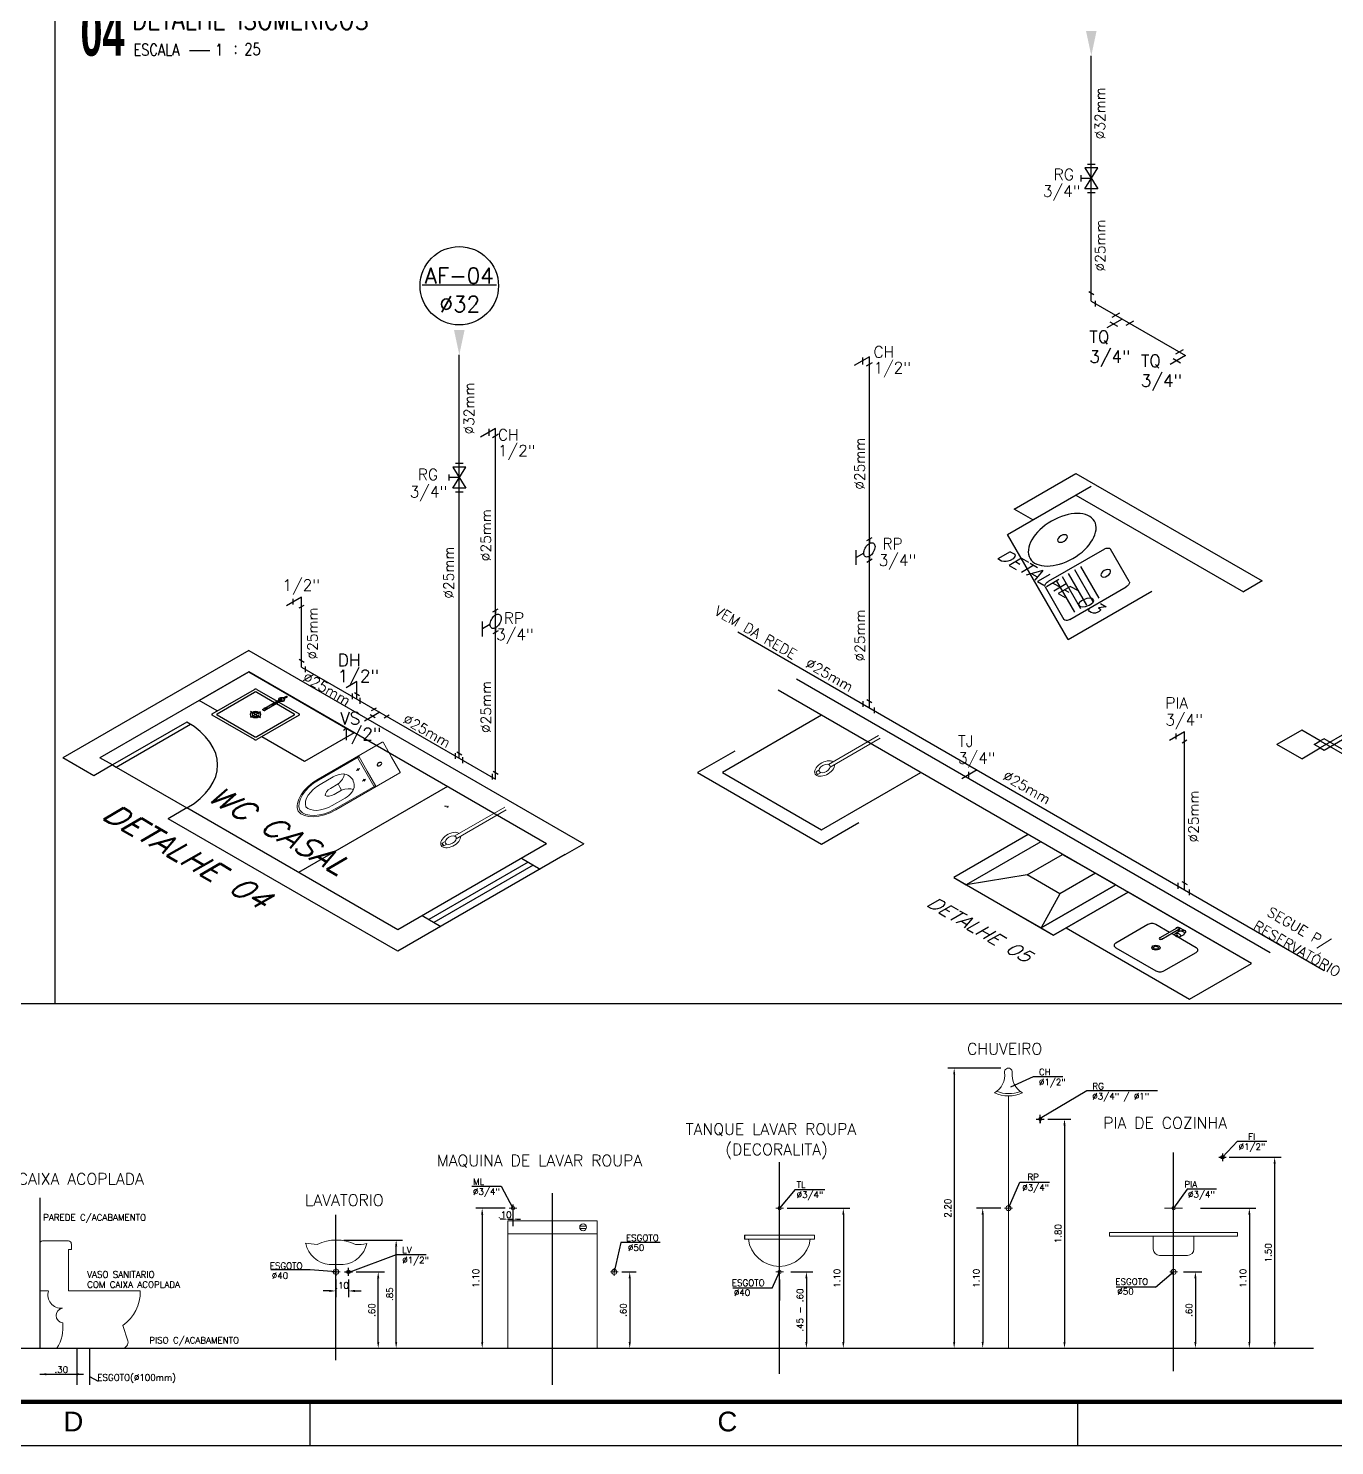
# Model space of a CAD drawing. Header units: millimetres. Extents: x -336 to -33, y -135 to 770.
# Drawn here: x -311.88 to -282.1, y 636.91 to 669.23 of the extents above; entities that cross this region are included whole.
import ezdxf
from ezdxf.enums import TextEntityAlignment as Align

# ---------------------------------------------------------------- set-up
doc = ezdxf.new("R2010")
doc.units = ezdxf.units.MM
doc.header["$LTSCALE"] = 50
doc.header["$MEASUREMENT"] = 0
for name, pattern in [('DASHED', [0.75, 0.5, -0.25]), ('DIVIDE', [1.25, 0.5, -0.25, 0, -0.25, 0, -0.25]), ('HIDDEN2', [0.1875, 0.125, -0.0625])]:
    doc.linetypes.add(name, pattern=pattern)
doc.layers.get('0').update_dxf_attribs({"linetype": 'CONTINUOUS'})
for name, color, linetype in [('-HIDRO', 8, 'CONTINUOUS'), ('A-PEN-R', 1, 'CONTINUOUS'), ('A-PEN-Y', 2, 'CONTINUOUS'), ('AF', 5, 'CONTINUOUS'), ('CERC02', 3, 'CONTINUOUS'), ('CONEXAO_AG_FRIA', 2, 'CONTINUOUS'), ('CONEXÃO_HIDRÁULICA', 2, 'CONTINUOUS'), ('COTAS01', 7, 'CONTINUOUS'), ('Diametro', 2, 'CONTINUOUS'), ('E-txt-g', 3, 'CONTINUOUS'), ('ESPECIFICAÇÃO02', 7, 'CONTINUOUS'), ('HIDRO 01', 4, 'CONTINUOUS'), ('LAYER8', 9, 'CONTINUOUS'), ('MOB', 251, 'CONTINUOUS'), ("PRANCHA - PROJETU'S", 7, 'CONTINUOUS'), ('Prumadas_L', 1, 'CONTINUOUS'), ('Prumadas_Q', 3, 'CONTINUOUS'), ('Prumadas_T', 2, 'CONTINUOUS'), ('TEXT', 2, 'CONTINUOUS'), ('TUBELPAREDE', 2, 'CONTINUOUS')]:
    doc.layers.add(name, color=color, linetype=linetype)
for name, color, linetype, lineweight in [('BLOCOS HIDRAULICA', 4, 'CONTINUOUS', 9), ('E-Lay-9', 9, 'CONTINUOUS', 9), ('E-Txt-W', 7, 'CONTINUOUS', 20)]:
    doc.layers.add(name, color=color, linetype=linetype, lineweight=lineweight)
doc.styles.add('ARIAL', font='arial.ttf', dxfattribs={"height": 2})
doc.styles.add('F2', font='swissc.ttf')
doc.styles.add('REG140', font='romans.shx', dxfattribs={"width": 0.8, "height": 0.35})
doc.styles.add('REG60', font='romans.shx', dxfattribs={"width": 0.8, "height": 0.15})
doc.styles.add('REG80', font='romans.shx', dxfattribs={"width": 0.8, "height": 0.2})
doc.styles.add('ROMANS', font='romans', dxfattribs={"height": 0.1})
doc.styles.add('SANSSERIF2', font='sanssb__.ttf', dxfattribs={"width": 0.8})

# ---------------------------------------------------------------- blocks, each defined once
blk = doc.blocks.new('ADFSGASDFG')
at = {"layer": "PRANCHA - PROJETU'S", "color": 1}
for p, q in [((307.178, 48.946), (307.178, 47.946)), ((307.178, 48.946), (307.178, 47.946)), ((276.578, 47.946), (360.678, 47.946))]:
    blk.add_line(p, q, dxfattribs=at)
at = {"layer": "PRANCHA - PROJETU'S", "color": 4, "const_width": 0.1}
blk.add_lwpolyline([(279.078, 106.346), (359.678, 106.346), (359.678, 48.946), (279.078, 48.946)], close=True, dxfattribs=at)
at = {"layer": "PRANCHA - PROJETU'S", "color": 50, "linetype": 'Continuous', "style": 'ARIAL'}
for s, p in [('D', (301.788, 48.496)), ('C', (316.698, 48.496)), ('C', (316.698, 48.496))]:
    blk.add_text(s, height=0.45, dxfattribs=at).set_placement(p, align=Align.MIDDLE)
blk = doc.blocks.new('CRBODADOSÇ')
at = {"layer": "PRANCHA - PROJETU'S", "color": 3}
blk.add_line((164.825, 196.917), (165.288, 196.917), dxfattribs=at)
at = {"layer": "PRANCHA - PROJETU'S", "color": 3, "style": 'REG80', "width": 0.8}
for s, p in [('ESCALA', (163.548, 196.799)), ('1', (165.407, 196.799)), (':', (165.829, 196.842))]:
    blk.add_text(s, height=0.27, dxfattribs=at).set_placement(p)
at = {"layer": "PRANCHA - PROJETU'S", "color": 2, "style": 'REG140', "width": 0.8}
for tag, p in [('PROJETO', (163.521, 198.067)), ('DESENHO', (163.516, 197.395))]:
    blk.add_attdef(tag, p, '', height=0.472, dxfattribs=at)
at = {"layer": "PRANCHA - PROJETU'S", "style": 'SANSSERIF2', "width": 0.6}
blk.add_attdef('00', text='', height=1.08, dxfattribs=at).set_placement((162.84, 196.795), align=Align.CENTER)
at = {"layer": "PRANCHA - PROJETU'S", "color": 3, "style": 'REG80', "width": 0.8}
blk.add_attdef('ESCALA', (166.075, 196.813), '', height=0.27, dxfattribs=at)
blk = doc.blocks.new('vaso-s')
at = {"color": 8}
for start, end in [(0, 180), (180, 0)]:
    blk.add_arc((0.08, 0), 0.0143, start, end, dxfattribs=at)
at = {"layer": 'E-Lay-9', "color": 8}
for p, q in [((0, 0.17), (0, 0)), ((0.4256, 0.175), (0.005, 0.175)), ((0.16, 0.17), (0.16, 0.17)), ((0.16, 0.17), (0.16, 0)), ((0.4256, 0.165), (0.165, 0.165)), ((0.17, 0), (0.17, 0.16)), ((0.4306, 0.12), (0.3459, 0.12)), ((0.2134, 0.06), (0.1891, 0.06)), ((0.2013, 0.0479), (0.2013, 0.0722)), ((0.3406, 0.035), (0.3406, 0)), ((0.3906, 0.035), (0.3406, 0.035)), ((0, -0.17), (0, 0)), ((0.16, -0.17), (0.16, 0)), ((0.17, 0), (0.17, -0.1601)), ((0.2134, -0.06), (0.1891, -0.06)), ((0.2013, -0.0479), (0.2013, -0.0722)), ((0.3406, -0.035), (0.3406, 0)), ((0.3906, -0.035), (0.3406, -0.035)), ((0.4306, -0.12), (0.3459, -0.12)), ((0.4256, -0.175), (0.005, -0.175)), ((0.16, -0.17), (0.16, -0.17)), ((0.4256, -0.165), (0.165, -0.165))]:
    blk.add_line(p, q, dxfattribs=at)
for centre in [(0.2013, 0.06), (0.2013, -0.06)]:
    blk.add_circle(centre, 0.005, dxfattribs=at)
for centre, radius, start, end in [((0.005, 0.17), 0.005, 90, 180), ((0.155, 0.17), 0.005, 0, 90), ((0.165, 0.17), 0.00495, 180, 270), ((0.165, 0.16), 0.00495, 0, 90), ((0.4256, -0.015), 0.19, 4.52806, 90), ((0.4256, -0.015), 0.18, 4.78019, 90), ((0.3459, 0.0375), 0.0825, 90, 163.03545), ((0.3754, 0.1358), 0.1066, 206.93947, 250.96472), ((0.4306, -0.015), 0.135, 6.37937, 90), ((0.518, -0.015), 0.2624, 163.03545, 176.7233), ((0.3906, -0.015), 0.05, 17.4576, 90), ((0.518, 0.015), 0.2624, 183.2767, 196.96455), ((0.3459, -0.0375), 0.0825, 196.96455, 270), ((0.3754, -0.1358), 0.1066, 109.03528, 153.06053), ((0.3906, 0.015), 0.05, 270, 342.5424), ((0.4256, 0.015), 0.19, 270, 355.47194), ((0.4256, 0.015), 0.18, 270, 355.21981), ((0.4306, 0.015), 0.135, 270, 353.62063), ((0.165, -0.1601), 0.00495, 270, 0), ((0.005, -0.17), 0.005, 180, 270), ((0.155, -0.17), 0.005, 270, 0), ((0.165, -0.17), 0.00495, 90, 180)]:
    blk.add_arc(centre, radius, start, end, dxfattribs=at)
blk = doc.blocks.new('Chuveiro')
at = {"layer": 'E-Lay-9', "color": 8}
for p, q in [((-0.0311, 0.0156), (-0.3604, 0.0156)), ((0.0509, 0.0156), (0.0311, 0.0156)), ((0.0509, 0.0156), (0.0509, -0.0156)), ((-0.0311, -0.0156), (-0.3604, -0.0156)), ((0.0509, -0.0156), (0.0311, -0.0156))]:
    blk.add_line(p, q, dxfattribs=at)
blk.add_circle((0, 0), 0.0348, dxfattribs=at)
for centre, radius, start, end in [((0, 0), 0.0624, 194.4775, 165.5225), ((0.0093, 0), 0.0444, 339.42663, 20.57337)]:
    blk.add_arc(centre, radius, start, end, dxfattribs=at)
blk = doc.blocks.new('iso_wc01')
at = {"layer": '-HIDRO', "ltscale": 0.5}
for p, q in [((-0.379, 1.4891), (-1.4396, 0.4285)), ((-0.379, 1.4891), (1.5302, -0.4201)), ((-0.379, 1.277), (-1.2275, 0.4285)), ((1.3181, -0.4201), (-0.379, 1.277)), ((-1.2629, 0.2517), (-1.4396, 0.4285)), ((-1.1568, 0.3578), (-1.2275, 0.4285)), ((-1.1568, 0.3578), (-1.2629, 0.2517)), ((0.7524, 0.1456), (-0.0961, -0.7029)), ((-0.7325, -0.0665), (-0.8386, -0.1726)), ((0.4695, -1.2686), (-0.7325, -0.0665)), ((0.0806, -1.0918), (-0.8386, -0.1726)), ((1.3181, -0.4201), (0.4695, -1.2686)), ((1.4241, -0.5261), (1.5302, -0.4201)), ((1.4241, -0.5261), (0.4695, -1.4807)), ((0.4695, -1.4807), (0.0806, -1.0918))]:
    blk.add_line(p, q, dxfattribs=at)
at = {"layer": '-HIDRO'}
for p, q in [((-0.288, 0.9189), (-0.2067, 1.0001)), ((-0.2775, 0.9084), (-0.1963, 0.9896)), ((-0.1944, 1.0076), (-0.2481, 0.9539)), ((-0.1887, 1.002), (-0.2425, 0.9482)), ((-0.1827, 1.0193), (-0.165, 1.037)), ((-0.177, 1.0137), (-0.1593, 1.0314)), ((-0.165, 1.037), (-0.1593, 1.0314)), ((-0.3002, 0.9066), (-0.2939, 0.913)), ((-0.2924, 0.9157), (-0.2943, 0.9139)), ((-0.2898, 0.917), (-0.292, 0.9148)), ((-0.2884, 0.9198), (-0.2902, 0.9179)), ((-0.2897, 0.8962), (-0.2834, 0.9025)), ((-0.2807, 0.9039), (-0.2825, 0.9021)), ((-0.2794, 0.9065), (-0.2815, 0.9044)), ((-0.2766, 0.908), (-0.2785, 0.9061)), ((-0.2481, 0.9539), (-0.2425, 0.9482)), ((-0.3408, 0.8556), (-0.3697, 0.8846)), ((-0.3408, 0.8556), (-0.3697, 0.8266)), ((-0.3408, 0.8556), (-0.3118, 0.8846)), ((-0.3408, 0.8556), (-0.3118, 0.8266))]:
    blk.add_line(p, q, dxfattribs=at)
at = {"layer": '-HIDRO', "ltscale": 0.05}
blk.add_line((-1.1356, 0.3366), (-0.7325, -0.0665), dxfattribs=at)
at = {"layer": '-HIDRO', "linetype": 'DASHED', "ltscale": 0.2}
for p, q in [((1.1744, -0.5637), (1.2805, -0.6698)), ((1.2133, -0.6026), (0.6476, -1.1683)), ((1.2416, -0.6309), (0.6759, -1.1966)), ((0.6087, -1.1294), (0.7148, -1.2355))]:
    blk.add_line(p, q, dxfattribs=at)
at = {"layer": '-HIDRO'}
blk.add_lwpolyline([(-0.5593, 0.8916), (-0.6618, 0.9942), (-0.379, 1.277), (0.2221, 0.676), (-0.0608, 0.3931), (-0.3047, 0.6371)], dxfattribs=at)
for points in [[(-0.2076, 0.9783), (-0.0926, 0.8633, -0.414214), (-0.0926, 0.8492), (-0.333, 0.6088, -0.414214), (-0.3472, 0.6088), (-0.5876, 0.8492, -0.414214), (-0.5876, 0.8633), (-0.3472, 1.1038, -0.414214), (-0.333, 1.1038), (-0.218, 0.9888)], [(-0.2217, 0.9642), (-0.1209, 0.8633, -0.414214), (-0.1209, 0.8492), (-0.333, 0.6371, -0.414214), (-0.3472, 0.6371), (-0.5593, 0.8492, -0.414214), (-0.5593, 0.8633), (-0.3472, 1.0755, -0.414214), (-0.333, 1.0755), (-0.2322, 0.9746)]]:
    blk.add_lwpolyline(points, format="xyb", dxfattribs=at)
at = {"layer": '-HIDRO', "ltscale": 0.05}
blk.add_lwpolyline([(-1.1568, 0.3578), (-1.1356, 0.3366), (-0.7113, 0.7608), (-0.7325, 0.782)], close=True, dxfattribs=at)
at = {"layer": '-HIDRO'}
for centre, radius, start, end in [((-0.1923, 1.0041), 0.018, 57.83959, 200.74422), ((-0.1923, 1.0041), 0.015, 240.46601, 209.53399), ((-0.1923, 1.0041), 0.018, 249.25578, 32.16041), ((-0.1945, 1.0018), 0.00582, 1.53885, 88.46115), ((-0.3408, 0.8556), 0.03, 45, 225), ((-0.3408, 0.8556), 0.03, 225, 45), ((-0.3408, 0.8556), 0.02, 45, 225), ((-0.3408, 0.8556), 0.02, 225, 45)]:
    blk.add_arc(centre, radius, start, end, dxfattribs=at)
at = {"layer": '-HIDRO', "linetype": 'HIDDEN2'}
blk.add_arc((-1.1568, 0.3578), 0.6, 315, 45, dxfattribs=at)
at = {"layer": '-HIDRO', "extrusion": (0, 0, -1)}
for centre in [(-0.295, 0.9014), (-0.2736, 0.9228)]:
    blk.add_ellipse(centre, major_axis=(-0.00523, 0.00523), ratio=0.331547, start_param=3.141593, end_param=6.283185, dxfattribs=at)
at = {"layer": '-HIDRO'}
for centre, start_param, end_param in [((-0.2884, 0.908), 3.141593, 6.283185), ((-0.2865, 0.9098), 2.66571, 6.759068), ((-0.2844, 0.912), 3.141593, 6.283185), ((-0.2825, 0.9139), 2.66571, 6.759068)]:
    blk.add_ellipse(centre, major_axis=(0.00588, -0.00588), ratio=0.08357, start_param=start_param, end_param=end_param, dxfattribs=at)
at = {"layer": 'HIDRO 01', "color": 4}
for p, q in [((0.7535, -0.057), (0.7509, -0.0596)), ((0.7561, -0.0544), (0.7535, -0.057))]:
    blk.add_line(p, q, dxfattribs=at)
at = {"layer": 'HIDRO 01', "color": 4, "extrusion": (0, 0, -1)}
for centre, radius, start, end in [((-0.7418, -0.0455), 0.00495, 225.02599, 314.97398), ((-0.75, -0.0587), 0.00124, 225, 314.99997)]:
    blk.add_arc(centre, radius, start, end, dxfattribs=at)
at = {"layer": 'HIDRO 01', "color": 4}
blk.add_arc((0.7552, -0.0535), 0.00124, 315, 45.00105, dxfattribs=at)
at = {"layer": '-HIDRO', "rotation": 225}
blk.add_blockref('vaso-s', (0.4349, 0.4349), dxfattribs=at)
at = {"layer": '-HIDRO', "xscale": -1, "rotation": 45}
blk.add_blockref('Chuveiro', (0.7717, -0.3834), dxfattribs=at)
blk = doc.blocks.new('*U1044', base_point=(2541.5, 283.9))
for p, q in [((2535.4, 277.1), (2535.4, 283.8)), ((2538.6, 275.6), (2544.4, 278.9))]:
    blk.add_line(p, q)
blk = doc.blocks.new('ADH_CXI_RG_A')
for p, q in [((0.019, 0.067), (-0.019, 0.089)), ((0, 0.078), (0, 0.046)), ((-0.019, -0.067), (0.019, -0.089)), ((0, -0.046), (0, -0.078)), ((0.04, -0.023), (0.094, -0.054)), ((0.094, -0.107), (0.094, -0.002))]:
    blk.add_line(p, q)
blk.add_lwpolyline([(0.04, -0.023, 0.064782), (0.037, -0.006, 0.052885), (0.03, 0.012, 0.05077), (0.02, 0.028, 0.057376), (0.007, 0.041, 0.075912), (-0.007, 0.049, 0.111921), (-0.02, 0.051, 0.1493), (-0.03, 0.047, 0.133827), (-0.037, 0.037, 0.091621), (-0.04, 0.023, 0.064782), (-0.037, 0.006, 0.052885), (-0.03, -0.012, 0.05077), (-0.02, -0.028, 0.057376), (-0.007, -0.041, 0.075912), (0.007, -0.049, 0.111921), (0.02, -0.051, 0.1493), (0.03, -0.047, 0.133827), (0.037, -0.037, 0.091621), (0.04, -0.023)], format="xyb", close=True)
blk = doc.blocks.new('*U1043', base_point=(2541.5, 289.3))
at = {"linetype": 'Continuous'}
blk.add_line((2532.6, 286.6), (2532.6, 292.1), dxfattribs=at)
for p, q in [((2535.8, 298.7), (2547.3, 280)), ((2535.8, 280), (2547.3, 298.7)), ((2547.3, 298.7), (2535.8, 298.7)), ((2538.2, 302), (2544.9, 302)), ((2541.5, 289.3), (2532.6, 289.3)), ((2547.3, 280), (2535.8, 280)), ((2538.2, 276.7), (2544.9, 276.7))]:
    blk.add_line(p, q)
blk = doc.blocks.new('iso_deck')
at = {"layer": '-HIDRO', "linetype": 'Continuous'}
for p, q in [((0.8953, -0.3296), (0.471, -0.7539, 1.0196)), ((0.966, -0.4003), (0.5418, -0.8246, 1.0196)), ((0.471, -0.7539, -14.7285), (0.5418, -0.8246, -15.0053)), ((0.8879, -0.7274, -15.484), (0.5418, -0.8246, 1.0196)), ((0.5418, -0.8246, 1.0196), (0.9689, -1.2517, 1.0196)), ((1.3932, -0.8275), (0.9689, -1.2517, 1.0196)), ((1.0751, -0.9146, -15.484), (0.9689, -1.2517, 1.0196)), ((1.4639, -0.8982), (1.0396, -1.3224, 1.0196)), ((0.9689, -1.2517, -16.9427), (1.0396, -1.3224, 1.0196))]:
    blk.add_line(p, q, dxfattribs=at)
at = {"layer": '-HIDRO'}
for p, q in [((1.1102, -1.2518), (1.4639, -0.8982, 17.2195)), ((1.7452, -1.2725), (1.7572, -1.2845))]:
    blk.add_line(p, q, dxfattribs=at)
at = {"layer": '-HIDRO', "ltscale": 0.5}
blk.add_lwpolyline([(0.2828, 0.2828), (-0.2828, 0.8485), (-0.8485, 0.2828), (-0.2828, -0.2828)], close=True, dxfattribs=at)
blk.add_lwpolyline([(-0.7778, 0.495), (-0.9899, 0.2828), (-0.2828, -0.4243), (-0.0707, -0.2121)], dxfattribs=at)
at = {"layer": '-HIDRO', "elevation": 1.0196}
for points in [[(0.471, -0.7539), (1.0396, -1.3224), (1.4639, -0.8982), (0.8953, -0.3296)], [(0.5418, -0.8246), (0.9689, -1.2517), (1.3932, -0.8275), (0.966, -0.4003)]]:
    blk.add_lwpolyline(points, close=True, dxfattribs=at)
at = {"layer": '-HIDRO', "linetype": 'Continuous', "elevation": -15.484}
blk.add_lwpolyline([(1.0905, -0.5248), (1.2777, -0.712), (1.0751, -0.9146), (0.8879, -0.7274)], close=True, dxfattribs=at)
at = {"layer": '-HIDRO'}
blk.add_lwpolyline([(1.1102, -1.2518), (1.8145, -1.956), (2.1681, -1.6024), (1.4639, -0.8982)], dxfattribs=at)
for points in [[(1.6999, -1.2949), (1.6226, -1.2176, 0.414214), (1.5768, -1.2176), (1.3935, -1.4009, 0.414214), (1.3935, -1.4467), (1.6226, -1.6758, 0.414214), (1.6684, -1.6758), (1.8517, -1.4925, 0.414214), (1.8517, -1.4467), (1.7414, -1.3364)], [(1.7611, -1.3368), (1.7827, -1.3153, 0.133256), (1.7853, -1.3106, 0.106756), (1.7856, -1.3039, 0.082828), (1.7833, -1.2973, 0.071352), (1.7785, -1.2908, 0.071352), (1.772, -1.286, 0.082828), (1.7654, -1.2837, 0.106756), (1.7587, -1.2839, 0.133256), (1.754, -1.2866), (1.7325, -1.3082)], [(1.7856, -1.3037), (1.7896, -1.2997, 0.546464), (1.7845, -1.2764, -0.10784), (1.7816, -1.2745), (1.7567, -1.2496)], [(1.7845, -1.2764, 0.293273), (1.7696, -1.2797), (1.7655, -1.2837)], [(1.7314, -1.3264), (1.7114, -1.3064, 0.414214)]]:
    blk.add_lwpolyline(points, format="xyb", dxfattribs=at)
for points in [[(1.7423, -1.2525), (1.645, -1.3498, 1), (1.6564, -1.3613), (1.7538, -1.2639, 1)], [(1.7325, -1.3082, 0.133256), (1.7298, -1.3128, 0.106756), (1.7295, -1.3195, 0.082828), (1.7318, -1.3261, 0.071352), (1.7367, -1.3326, 0.071352), (1.7432, -1.3375, 0.082828), (1.7498, -1.3398, 0.106756), (1.7564, -1.3395, 0.133256), (1.7611, -1.3368, 0.133256), (1.7638, -1.3321, 0.106756), (1.7641, -1.3254, 0.082828), (1.7618, -1.3188, 0.071352), (1.7569, -1.3123, 0.071352), (1.7504, -1.3075, 0.082828), (1.7438, -1.3052, 0.106756), (1.7372, -1.3055, 0.133256)], [(1.7468, -1.3311, 0.133256), (1.7476, -1.3297, 0.106756), (1.7477, -1.3277, 0.082828), (1.747, -1.3257, 0.071352), (1.7455, -1.3237, 0.071352), (1.7436, -1.3223, 0.082828), (1.7416, -1.3216, 0.106756), (1.7396, -1.3217, 0.133256), (1.7382, -1.3225, 0.133256), (1.7374, -1.3239, 0.106756), (1.7373, -1.3259, 0.082828), (1.738, -1.3279, 0.071352), (1.7395, -1.3298, 0.071352), (1.7414, -1.3313, 0.082828), (1.7434, -1.332, 0.106756), (1.7454, -1.3319, 0.133256)]]:
    blk.add_lwpolyline(points, format="xyb", close=True, dxfattribs=at)
for radius in [0.0243, 0.0142]:
    blk.add_circle((1.6226, -1.4467), radius, dxfattribs=at)
for centre, radius, start, end in [((1.7481, -1.2582), 0.0122, 266.81031, 183.18969), ((1.7796, -1.2897), 0.0284, 160.37693, 179.41531), ((1.6507, -1.3556), 0.0101, 98.1301, 351.8699)]:
    blk.add_arc(centre, radius, start, end, dxfattribs=at)
for p, q in [((2.2742, -1.4963), (-0.4251, 1.203)), ((2.1681, -1.6024), (-0.5312, 1.0969))]:
    blk.add_line(p, q)
at = {"layer": '-HIDRO', "xscale": -1, "rotation": 44.99999999999984}
blk.add_blockref('Chuveiro', (-0.2659, 0.3219), dxfattribs=at)
at = {"layer": 'Diametro', "style": 'ROMANS'}
blk.add_text('DETALHE 05', height=0.1, rotation=315, dxfattribs=at).set_placement((0.5937, -1.3126), align=Align.CENTER)
blk = doc.blocks.new('*U1047', base_point=(2541.5, 283.9))
for p, q in [((2535.4, 277.1), (2535.4, 283.8)), ((2538.6, 275.6), (2544.4, 278.9))]:
    blk.add_line(p, q)
blk = doc.blocks.new('*U1046', base_point=(2541.5, 289.3))
at = {"linetype": 'Continuous'}
blk.add_line((2532.6, 286.6), (2532.6, 292.1), dxfattribs=at)
for p, q in [((2535.8, 298.7), (2547.3, 280)), ((2535.8, 280), (2547.3, 298.7)), ((2547.3, 298.7), (2535.8, 298.7)), ((2538.2, 302), (2544.9, 302)), ((2541.5, 289.3), (2532.6, 289.3)), ((2547.3, 280), (2535.8, 280)), ((2538.2, 276.7), (2544.9, 276.7))]:
    blk.add_line(p, q)
blk = doc.blocks.new('A$C656368A0')
at = {"layer": 'COTAS01', "color": 8}
for p, q in [((0, 1.1964), (0, 0)), ((0, 1.1964), (0.5505, 1.1964)), ((0.1097, 0.997), (0.1097, 0.6345)), ((0.1497, 0.997), (0.1497, 0.6345)), ((0.1897, 0.997), (0.1897, 0.6345)), ((0.2298, 0.997), (0.2298, 0.6345)), ((0.2698, 0.997), (0.2698, 0.6345)), ((0, 0), (0.5505, 0))]:
    blk.add_line(p, q, dxfattribs=at)
for centre in [(0.3736, 0.8158), (0.2591, 0.3053)]:
    blk.add_circle(centre, 0.0307, dxfattribs=at)
at = {"layer": 'ESPECIFICAÇÃO02', "color": 8}
blk.add_lwpolyline([(0.4658, 0.6329, -0.414214), (0.4357, 0.6029), (0.0655, 0.6029, -0.414214), (0.0354, 0.6329), (0.0354, 1.0032, -0.414214), (0.0655, 1.0332), (0.4357, 1.0332, -0.414214), (0.4658, 1.0032)], format="xyb", close=True, dxfattribs=at)
blk.add_circle((0.2541, 0.3149), 0.212, dxfattribs=at)
blk = doc.blocks.new('area de servico')
at = {"layer": '-HIDRO', "linetype": 'Continuous'}
for p, q in [((-0.6029, 0.5066), (-0.2502, 0.8593)), ((-0.2502, 0.8593), (0.8104, -0.2014)), ((-0.4968, 0.4006), (-0.2502, 0.6471)), ((-0.2502, 0.6471), (0.7044, -0.3075)), ((-0.4968, 0.4006), (-0.6029, 0.5066)), ((0.8104, -0.2014), (0.7044, -0.3075))]:
    blk.add_line(p, q, dxfattribs=at)
at = {"layer": '-HIDRO', "ltscale": 0.35, "xscale": -1, "rotation": 225}
blk.add_blockref('A$C656368A0', (-0.6395, 0.2579), dxfattribs=at)
at = {"layer": 'Diametro', "style": 'ROMANS'}
blk.add_text('DETALHE 03', height=0.1, rotation=315.15393, dxfattribs=at).set_placement((-0.4215, -0.2559), align=Align.CENTER)
blk = doc.blocks.new('TXT-AMB75')
at = {"layer": 'E-txt-g', "style": 'REG80', "width": 0.8, "flags": 8}
blk.add_attdef('TXT', text='', height=0.2, dxfattribs=at).set_placement((0.005, 0.296), align=Align.CENTER)
at = {"layer": 'E-Txt-W', "style": 'REG60', "width": 0.8, "flags": 8}
blk.add_attdef('TXT', text='', height=0.15, dxfattribs=at).set_placement((0.005, 0.027), align=Align.CENTER)
blk = doc.blocks.new('CUBA QUADRADA-flat-4-flat-1')
at = {"layer": 'MOB'}
blk.add_lwpolyline([(0, -0.2), (0.4, -0.2), (0.4, 0.2), (0, 0.2)], close=True, dxfattribs=at)
blk.add_lwpolyline([(0.1, -0.0255), (0.1, -0.175), (0.375, -0.175), (0.375, 0.175), (0.1, 0.175), (0.1, 0.0255)], dxfattribs=at)
for points in [[(0.155, -0.02), (0.055, -0.03, -1), (0.055, 0.03), (0.155, 0.02, -1)], [(0.155, -0.01), (0.055, -0.02, -1), (0.055, 0.02), (0.155, 0.01, -1)]]:
    blk.add_lwpolyline(points, format="xyb", close=True, dxfattribs=at)
for radius in [0.02, 0.0125]:
    blk.add_circle((0.2375, 0), radius, dxfattribs=at)
blk = doc.blocks.new('WC REVERSIVEL')
at = {"layer": '-HIDRO', "linetype": 'Continuous'}
for p, q in [((-0.7092, 1.6476), (-1.1335, 1.2234)), ((1.2707, -0.3323), (-0.7092, 1.6476)), ((-1.0274, 1.1173), (-0.7092, 1.4355)), ((1.0586, -0.3323), (-0.7092, 1.4355)), ((-1.0274, 1.1173), (-1.1335, 1.2234)), ((-1.6284, 0.7284), (-1.7696, 0.5867)), ((-1.5224, 0.6223), (-1.6284, 0.7284)), ((-1.6284, 0.4456), (-1.7696, 0.5867)), ((-1.5577, 0.587), (-1.5224, 0.6223)), ((-1.5577, 0.587), (-1.5224, 0.6223)), ((-1.5224, 0.5516), (-1.5577, 0.587)), ((-1.6284, 0.4456), (-1.5224, 0.5516)), ((-1.1335, -0.0494), (-1.0274, 0.0567)), ((-1.1335, -0.0494), (-1.0274, 0.0567)), ((0.21, -1.1808), (-1.0274, 0.0567)), ((0.21, -1.3929), (-1.1335, -0.0494)), ((0.21, -1.1808), (1.0586, -0.3323)), ((0.21, -1.3929), (1.2707, -0.3323))]:
    blk.add_line(p, q, dxfattribs=at)
at = {"layer": '-HIDRO'}
blk.add_line((0.4717, 0.2546), (-0.3769, -0.5939), dxfattribs=at)
at = {"layer": '-HIDRO', "linetype": 'HIDDEN2'}
for p, q in [((0.9171, -0.4737), (1.0232, -0.5797)), ((0.3868, -1.0747), (0.9525, -0.509)), ((0.4222, -1.1101), (0.9878, -0.5444)), ((0.3514, -1.0394), (0.4575, -1.1454))]:
    blk.add_line(p, q, dxfattribs=at)
at = {"layer": '-HIDRO'}
blk.add_lwpolyline([(-0.7907, 0.9513), (-0.9921, 1.1527), (-0.7092, 1.4355), (-0.0253, 0.7516), (-0.3082, 0.4688), (-0.5079, 0.6685)], dxfattribs=at)
for points in [[(-1.5224, 0.5516), (-1.5012, 0.5304), (-1.0062, 1.0254), (-1.0274, 1.0466)], [(-1.5224, 0.6223), (-1.0274, 0.1274), (-1.0062, 0.1486), (-1.5012, 0.6436)], [(0.4717, 0.2546), (0.4933, 0.233), (0.0691, -0.1913), (0.0474, -0.1696)], [(0.1305, -0.0169), (0.1535, -0.0399), (-0.2321, -0.4255), (-0.2551, -0.4026)]]:
    blk.add_lwpolyline(points, close=True, dxfattribs=at)
at = {"layer": '-HIDRO', "linetype": 'HIDDEN2'}
for centre, radius, start in [((-1.5229, 0.6219), 0.7007, 317.5089), ((-1.539, 0.535), 0.7235, 316.85774)]:
    blk.add_arc(centre, radius, start, 45, dxfattribs=at)
at = {"layer": '-HIDRO', "xscale": -1, "rotation": 45}
blk.add_blockref('CUBA QUADRADA-flat-4-flat-1', (-0.4301, 1.0291), dxfattribs=at)
at = {"layer": '-HIDRO', "rotation": 225}
for name, p in [('vaso-s', (0.1447, 0.5534)), ('Chuveiro', (0.5121, -0.2955))]:
    blk.add_blockref(name, p, dxfattribs=at)
at = {"layer": '-HIDRO'}
ref = blk.add_blockref('TXT-AMB75', (-0.6239, -0.1483), dxfattribs=dict(at, xscale=0.7290000000000001, yscale=0.7290000000000001, zscale=0.7290000000000001, rotation=315))
ref.add_attrib('TXT', 'WC REVER.', dxfattribs={"layer": 'E-txt-g', "color": 2, "height": 0.11, "rotation": 315, "style": 'F2'}).set_placement((-0.4682, 0.0017), align=Align.CENTER)
ref.add_attrib('TXT', 'A=3,00m²', dxfattribs={"layer": 'E-Txt-W', "height": 0.11, "rotation": 315, "style": 'F2'}).set_placement((-0.581, -0.1111), align=Align.CENTER)
at = {"layer": 'Diametro', "style": 'ROMANS'}
blk.add_text('DETALHE 01', height=0.1, rotation=315.15393, dxfattribs=at).set_placement((-0.476, -0.433), align=Align.CENTER)

msp = doc.modelspace()

# ---------------------------------------------------------------- linework, layer by layer
msp.add_line((-300.833, 642.238), (-300.833, 641.913))
at = {"linetype": 'ByBlock'}
for p, q in [((-301.037, 642.075), (-301.124, 642.075)), ((-300.95, 642.075), (-300.833, 642.075)), ((-300.746, 642.075), (-300.659, 642.075))]:
    msp.add_line(p, q, dxfattribs=at)
for points in [[(-301.037, 642.09), (-301.037, 642.061), (-300.95, 642.075)], [(-300.746, 642.09), (-300.746, 642.061), (-300.833, 642.075)]]:
    msp.add_solid(points, dxfattribs=at)
at = {"layer": 'A-PEN-R'}
for p, q in [((-311.279, 695.636), (-311.279, 646.989)), ((-320.65, 646.989), (-270.465, 646.989))]:
    msp.add_line(p, q, dxfattribs=at)
at = {"layer": 'A-PEN-Y'}
for p, q in [((-287.229, 662.534), (-287.055, 662.434)), ((-287.004, 662.731), (-287.178, 662.631)), ((-286.688, 662.548), (-286.861, 662.448)), ((-285.558, 661.896), (-285.731, 661.796)), ((-285.785, 661.7), (-285.612, 661.6)), ((-305.711, 654.844), (-305.595, 654.778)), ((-305.571, 654.678), (-305.571, 654.544)), ((-304.447, 654.08), (-304.331, 654.013)), ((-304.502, 654.061), (-304.502, 653.928)), ((-304.325, 653.959), (-304.325, 653.825)), ((-292.857, 653.888), (-292.857, 653.755)), ((-292.765, 653.921), (-292.65, 653.854)), ((-292.602, 653.741), (-292.602, 653.608)), ((-303.974, 653.505), (-304.089, 653.572)), ((-304.057, 653.671), (-303.942, 653.737)), ((-303.772, 653.506), (-303.656, 653.573)), ((-302.149, 652.702), (-302.149, 652.569)), ((-302.115, 652.729), (-302, 652.662)), ((-301.981, 652.606), (-301.981, 652.472)), ((-301.306, 652.231), (-301.306, 652.098)), ((-301.288, 652.291), (-301.173, 652.224)), ((-285.673, 649.741), (-285.673, 649.607)), ((-285.582, 649.773), (-285.466, 649.707)), ((-285.419, 649.594), (-285.419, 649.46))]:
    msp.add_line(p, q, dxfattribs=at)
at = {"layer": 'AF'}
for p, q in [((-287.649, 663.004), (-287.649, 668.603)), ((-287.649, 663.004), (-287.649, 668.603)), ((-287.649, 663.004), (-285.502, 661.764)), ((-286.946, 662.597), (-287.292, 662.397)), ((-286.946, 662.597), (-287.292, 662.397)), ((-302.057, 652.583), (-302.057, 661.783)), ((-292.708, 661.735), (-293.054, 661.535)), ((-292.708, 653.735), (-292.708, 661.735)), ((-285.502, 661.764), (-285.848, 661.564)), ((-285.502, 661.764), (-285.848, 661.564)), ((-301.23, 660.105), (-301.577, 659.905)), ((-301.23, 652.105), (-301.23, 660.105)), ((-305.653, 656.259), (-306, 656.059)), ((-305.653, 654.659), (-305.653, 656.259)), ((-295.709, 655.468), (-282.337, 647.748)), ((-305.653, 654.659), (-301.23, 652.105)), ((-304.392, 654.331), (-304.634, 654.191)), ((-304.392, 653.93), (-304.392, 654.331)), ((-303.872, 653.631), (-304.219, 653.431)), ((-301.23, 652.105), (-301.23, 653.259)), ((-285.524, 653.188), (-285.87, 652.988)), ((-285.524, 649.588), (-285.524, 653.188)), ((-290.251, 652.317), (-290.597, 652.117))]:
    msp.add_line(p, q, dxfattribs=at)
at = {"layer": 'BLOCOS HIDRAULICA'}
for p, q in [((-289.538, 642.383), (-289.538, 644.884)), ((-300.92, 642.325), (-300.746, 642.325)), ((-294.843, 642.325), (-294.669, 642.325)), ((-289.631, 642.325), (-289.446, 642.325)), ((-289.538, 642.232), (-289.538, 642.417)), ((-289.538, 639.13), (-289.538, 642.266)), ((-285.978, 642.325), (-285.568, 642.325)), ((-285.861, 642.325), (-285.687, 642.325)), ((-300.95, 642.034), (-300.95, 639.13)), ((-300.95, 642.034), (-298.917, 642.034)), ((-299.307, 641.918), (-299.163, 641.918)), ((-299.307, 641.86), (-299.163, 641.86)), ((-298.917, 642.034), (-298.917, 639.13)), ((-311.555, 641.58), (-310.967, 641.58)), ((-310.901, 641.515), (-310.901, 641.384)), ((-300.95, 641.744), (-298.917, 641.744)), ((-293.957, 641.709), (-295.554, 641.709)), ((-295.554, 641.622), (-293.957, 641.622)), ((-293.957, 641.709), (-293.957, 641.622)), ((-284.313, 641.771), (-287.236, 641.771)), ((-287.236, 641.684), (-287.236, 641.771)), ((-287.236, 641.684), (-284.313, 641.684)), ((-286.238, 641.684), (-286.238, 641.394)), ((-285.311, 641.684), (-285.311, 641.394)), ((-284.313, 641.684), (-284.313, 641.771)), ((-310.901, 641.384), (-310.967, 641.384)), ((-310.967, 641.384), (-310.967, 640.437)), ((-286.093, 641.249), (-285.456, 641.249)), ((-304.96, 640.873), (-304.774, 640.873)), ((-298.611, 640.873), (-298.437, 640.873)), ((-298.524, 640.96), (-298.524, 640.786)), ((-294.843, 640.873), (-294.669, 640.873)), ((-285.861, 640.873), (-285.687, 640.873)), ((-311.424, 640.437), (-311.62, 640.437)), ((-310.967, 640.437), (-309.333, 640.437)), ((-309.725, 639.653), (-309.615, 639.3)), ((-309.74, 639.13), (-311.228, 639.13))]:
    msp.add_line(p, q, dxfattribs=at)
at = {"layer": 'BLOCOS HIDRAULICA', "color": 8}
msp.add_line((-311.62, 640.437), (-311.62, 641.515), dxfattribs=at)
at = {"layer": 'BLOCOS HIDRAULICA', "linetype": 'DIVIDE'}
msp.add_line((-304.867, 640.78), (-304.867, 640.965), dxfattribs=at)
at = {"layer": 'BLOCOS HIDRAULICA'}
for points in [[(-289.858, 644.956, 0.299855), (-289.626, 645.42, -1.127154), (-289.451, 645.42, 0.299855), (-289.219, 644.956, -0.225434), (-289.858, 644.956)], [(-289.264, 644.986, -0.188676), (-289.807, 644.99)]]:
    msp.add_lwpolyline(points, format="xyb", dxfattribs=at)
for centre, radius in [((-300.833, 642.325), 0.0388), ((-294.756, 642.325), 0.0388), ((-289.538, 642.325), 0.0583), ((-285.774, 642.325), 0.0388), ((-299.235, 641.889), 0.0777), ((-304.867, 640.873), 0.0607), ((-298.524, 640.873), 0.0583), ((-294.756, 640.873), 0.0388), ((-285.774, 640.873), 0.0583)]:
    msp.add_circle(centre, radius, dxfattribs=at)
for centre, radius, start, end in [((-311.555, 641.515), 0.0653, 90, 180), ((-310.967, 641.515), 0.0653, 0, 90), ((-305.207, 643.547), 2.051, 259.8389, 267.4965), ((-304.963, 641.647), 0.609, 192.0404, 264.6167), ((-304.861, 640.603), 0.996, 64.0686, 115.9314), ((-304.761, 641.647), 0.609, 275.3833, 347.9596), ((-304.366, 642.359), 0.863, 266.0429, 283.4487), ((-294.761, 641.71), 0.711, 187.145, 352.855), ((-286.093, 641.394), 0.145, 180, 270), ((-285.456, 641.394), 0.145, 270, 0), ((-304.862, 630.473), 10.569, 89.1423, 90.8577), ((-311.133, 640.347), 0.304, 162.8316, 275.0708), ((-310.25, 640.406), 0.918, 304.9042, 1.9657), ((-311.085, 639.879), 0.166, 97.4898, 265.6395), ((-311.993, 639.608), 0.901, 328.009, 6.7373), ((-309.74, 639.261), 0.131, 270, 17.354)]:
    msp.add_arc(centre, radius, start, end, dxfattribs=at)
at = {"layer": 'CONEXÃO_HIDRÁULICA'}
for p, q in [((-287.593, 663.152), (-287.706, 663.217)), ((-287.553, 662.883), (-287.553, 663.013)), ((-305.841, 656.087), (-305.841, 656.217)), ((-305.709, 656.01), (-305.597, 656.075)), ((-285.712, 653.016), (-285.712, 653.146)), ((-285.58, 652.939), (-285.468, 653.004)), ((-290.438, 652.145), (-290.438, 652.275))]:
    msp.add_line(p, q, dxfattribs=at)
at = {"layer": 'LAYER8', "linetype": 'ByBlock'}
for p, q in [((-289.713, 645.519), (-290.92, 645.519)), ((-290.775, 645.374), (-290.775, 639.275)), ((-288.639, 644.357), (-288.115, 644.357)), ((-288.26, 644.212), (-288.26, 639.275)), ((-284.505, 643.486), (-283.324, 643.486)), ((-283.469, 643.341), (-283.469, 639.275)), ((-301.008, 642.325), (-301.68, 642.325)), ((-301.535, 642.179), (-301.535, 639.275)), ((-294.582, 642.325), (-293.157, 642.325)), ((-293.302, 642.179), (-293.302, 639.275)), ((-289.713, 642.325), (-290.27, 642.325)), ((-290.125, 642.179), (-290.125, 639.275)), ((-285.158, 642.325), (-283.901, 642.325)), ((-284.046, 642.179), (-284.046, 639.275)), ((-304.687, 641.599), (-303.351, 641.599)), ((-303.496, 639.275), (-303.496, 641.453)), ((-304.409, 640.873), (-303.76, 640.873)), ((-298.35, 640.873), (-298.027, 640.873)), ((-294.501, 640.873), (-293.999, 640.873)), ((-285.547, 640.873), (-285.13, 640.873)), ((-304.873, 640.698), (-304.873, 640.293)), ((-304.583, 640.698), (-304.583, 640.293)), ((-303.905, 639.275), (-303.905, 640.727)), ((-298.172, 640.727), (-298.172, 639.275)), ((-294.756, 640.698), (-294.756, 640.217)), ((-294.144, 640.727), (-294.144, 639.275)), ((-285.275, 640.727), (-285.275, 639.275)), ((-305.019, 640.438), (-305.164, 640.438)), ((-304.438, 640.438), (-304.293, 640.438)), ((-311.62, 638.539), (-310.624, 638.539))]:
    msp.add_line(p, q, dxfattribs=at)
at = {"layer": 'LAYER8'}
for p, q in [((-289.487, 645.094), (-288.97, 645.328)), ((-288.97, 645.328), (-288.295, 645.328)), ((-288.813, 644.379), (-287.752, 645.005)), ((-287.752, 645.005), (-286.142, 645.005)), ((-288.813, 644.265), (-288.813, 644.45)), ((-288.906, 644.357), (-288.721, 644.357)), ((-288.813, 644.357), (-288.813, 644.265)), ((-284.32, 643.85), (-284.658, 643.486)), ((-284.32, 643.85), (-283.646, 643.85)), ((-284.745, 643.486), (-284.571, 643.486)), ((-284.745, 643.486), (-284.571, 643.486)), ((-284.658, 643.573), (-284.658, 643.399)), ((-301.774, 642.826), (-301.099, 642.826)), ((-301.099, 642.826), (-300.833, 642.325)), ((-294.398, 642.754), (-294.756, 642.325)), ((-294.398, 642.754), (-293.723, 642.754)), ((-289.538, 642.325), (-289.276, 642.921)), ((-289.276, 642.921), (-288.601, 642.921)), ((-285.467, 642.762), (-285.773, 642.325)), ((-284.792, 642.762), (-285.467, 642.762)), ((-300.833, 642.412), (-300.833, 642.238)), ((-298.371, 641.539), (-298.524, 640.873)), ((-297.476, 641.539), (-298.371, 641.539)), ((-295.554, 641.709), (-295.554, 641.622)), ((-304.544, 640.873), (-303.485, 641.268)), ((-303.485, 641.268), (-302.811, 641.268)), ((-305.455, 640.92), (-306.35, 640.92)), ((-304.867, 640.873), (-305.455, 640.92)), ((-304.675, 640.873), (-304.49, 640.873)), ((-294.928, 640.501), (-294.756, 640.873)), ((-286.185, 640.527), (-285.774, 640.873)), ((-294.928, 640.501), (-295.823, 640.501)), ((-286.185, 640.527), (-287.08, 640.527)), ((-310.28, 638.374), (-310.479, 638.477))]:
    msp.add_line(p, q, dxfattribs=at)
at = {"layer": 'LAYER8', "linetype": 'DIVIDE'}
for p, q in [((-285.774, 638.611), (-285.774, 643.596)), ((-294.756, 638.55), (-294.756, 643.375)), ((-299.933, 638.299), (-299.933, 642.664)), ((-304.873, 638.86), (-304.873, 642.176)), ((-304.583, 640.78), (-304.583, 640.965))]:
    msp.add_line(p, q, dxfattribs=at)
at = {"layer": 'LAYER8', "linetype": 'Continuous'}
for p, q in [((-310.769, 638.299), (-310.769, 639.13)), ((-310.479, 638.299), (-310.479, 639.13))]:
    msp.add_line(p, q, dxfattribs=at)
at = {"layer": 'LAYER8', "const_width": 0.0436}
msp.add_lwpolyline([(-288.835, 644.357, 1), (-288.791, 644.357, 1)], format="xyb", close=True, dxfattribs=at)
at = {"layer": 'LAYER8', "color": 2}
msp.add_lwpolyline([(-308.346, 639.13), (-307.301, 639.13), (-302.151, 639.13), (-296.81, 639.13), (-292.374, 639.13), (-287.32, 639.13), (-282.583, 639.13)], dxfattribs=at)
at = {"layer": 'LAYER8'}
for centre in [(-284.658, 643.486), (-304.583, 640.873)]:
    msp.add_circle(centre, 0.0388, dxfattribs=at)
at = {"layer": 'LAYER8', "linetype": 'ByBlock'}
for points in [[(-290.799, 645.374), (-290.751, 645.374), (-290.775, 645.519)], [(-288.284, 644.212), (-288.236, 644.212), (-288.26, 644.357)], [(-283.494, 643.341), (-283.445, 643.341), (-283.469, 643.486)], [(-301.559, 642.179), (-301.51, 642.179), (-301.535, 642.325)], [(-293.326, 642.179), (-293.278, 642.179), (-293.302, 642.325)], [(-290.149, 642.179), (-290.101, 642.179), (-290.125, 642.325)], [(-284.07, 642.179), (-284.022, 642.179), (-284.046, 642.325)], [(-303.521, 641.453), (-303.472, 641.453), (-303.496, 641.599)], [(-303.93, 640.727), (-303.881, 640.727), (-303.905, 640.873)], [(-298.196, 640.727), (-298.148, 640.727), (-298.172, 640.873)], [(-294.168, 640.727), (-294.12, 640.727), (-294.144, 640.873)], [(-285.3, 640.727), (-285.251, 640.727), (-285.275, 640.873)], [(-305.019, 640.463), (-305.019, 640.414), (-304.873, 640.438)], [(-304.438, 640.463), (-304.438, 640.414), (-304.583, 640.438)], [(-303.93, 639.275), (-303.881, 639.275), (-303.905, 639.13)], [(-303.521, 639.275), (-303.472, 639.275), (-303.496, 639.13)], [(-301.559, 639.275), (-301.51, 639.275), (-301.535, 639.13)], [(-298.196, 639.275), (-298.148, 639.275), (-298.172, 639.13)], [(-294.168, 639.275), (-294.12, 639.275), (-294.144, 639.13)], [(-293.326, 639.275), (-293.278, 639.275), (-293.302, 639.13)], [(-290.799, 639.275), (-290.751, 639.275), (-290.775, 639.13)], [(-290.149, 639.275), (-290.101, 639.275), (-290.125, 639.13)], [(-288.284, 639.275), (-288.236, 639.275), (-288.26, 639.13)], [(-285.3, 639.275), (-285.251, 639.275), (-285.275, 639.13)], [(-284.07, 639.275), (-284.022, 639.275), (-284.046, 639.13)], [(-283.494, 639.275), (-283.445, 639.275), (-283.469, 639.13)], [(-311.475, 638.563), (-311.475, 638.515), (-311.62, 638.539)], [(-310.769, 638.563), (-310.769, 638.515), (-310.624, 638.539)]]:
    msp.add_solid(points, dxfattribs=at)
at = {"layer": "PRANCHA - PROJETU'S", "color": 1}
msp.add_line((-287.965, 637.911), (-287.965, 636.911), dxfattribs=at)
at = {"layer": 'Prumadas_L'}
msp.add_line((-302.906, 663.38), (-301.209, 663.38), dxfattribs=at)
for points in [[(-287.649, 668.603), (-287.77, 669.167), (-287.529, 669.167)], [(-302.057, 661.783), (-302.177, 662.346), (-301.937, 662.346)]]:
    msp.add_solid(points, dxfattribs=at)
at = {"layer": 'Prumadas_Q'}
msp.add_circle((-302.057, 663.357), 0.893, dxfattribs=at)
at = {"layer": 'TUBELPAREDE'}
for p, q in [((-311.62, 642.564), (-311.62, 639.13)), ((-316.104, 639.13), (-311.62, 639.13)), ((-311.62, 639.13), (-308.346, 639.13))]:
    msp.add_line(p, q, dxfattribs=at)

# ---------------------------------------------------------------- block references
at = {"xscale": 4, "yscale": 2.3094, "zscale": 4}
msp.add_blockref('iso_deck', (-292.666, 651.605), dxfattribs=at)
at = {"layer": 'AF', "xscale": 4, "yscale": 2.3094, "zscale": 4}
for name, p in [('area de servico', (-286.998, 657.091)), ('iso_wc01', (-305.339, 651.604)), ('WC REVERSIVEL', (-276.339, 651.544))]:
    msp.add_blockref(name, p, dxfattribs=at)
at = {"layer": 'CONEXAO_AG_FRIA'}
for name, p, xscale, yscale, zscale in [('*U1046', (-287.649, 665.803), 0.02560000000084983, 0.02559999999994034, 2.56), ('*U1047', (-292.708, 661.727), 0.02400000000125146, 0.02399999999988722, 2.4), ('*U1044', (-301.23, 660.097), 0.02400000000125146, 0.02399999999988722, 2.4), ('*U1043', (-302.057, 658.983), 0.02560000000084983, 0.02559999999994034, 2.56)]:
    msp.add_blockref(name, p, dxfattribs=dict(at, xscale=xscale, yscale=yscale, zscale=zscale))
at = {"layer": 'CONEXÃO_HIDRÁULICA', "xscale": -3.200000000000728, "yscale": 3.199999999999818, "zscale": 3.2}
for p in [(-292.708, 657.335), (-301.23, 655.705)]:
    msp.add_blockref('ADH_CXI_RG_A', p, dxfattribs=at)
at = {"layer": "PRANCHA - PROJETU'S", "color": 1}
msp.add_blockref('ADFSGASDFG', (-612.643, 588.965), dxfattribs=at)
at = {"layer": "PRANCHA - PROJETU'S"}
msp.add_blockref('CRBODADOSÇ', (-473.031, 471.805), dxfattribs=at).add_auto_attribs({'ESCALA': '25', 'DESENHO': 'DETALHE ISOMÉRICOS', '00': '04'})

# ---------------------------------------------------------------- texts
at = {"linetype": 'ByBlock', "style": 'ROMANS'}
msp.add_text('.10', height=0.1452, dxfattribs=at).set_placement((-301.02, 642.174), align=Align.MIDDLE_CENTER)
at = {"layer": 'CERC02', "style": 'ROMANS'}
for s, p in [('CH', (-288.843, 645.501)), ('%%C1/2"', (-288.843, 645.273)), ('RG', (-287.625, 645.179)), ('%%C3/4" / %%C1"', (-287.625, 644.951)), ('%%C1/2"', (-284.291, 643.8)), ('FI', (-284.074, 644.028)), ('RP', (-289.104, 643.109)), ('%%C3/4"', (-301.744, 642.776)), ('ML', (-301.744, 643.004)), ('TL', (-294.368, 642.931)), ('%%C3/4"', (-289.223, 642.867)), ('PIA', (-285.527, 642.939)), ('%%C3/4"', (-294.368, 642.704)), ('%%C3/4"', (-285.444, 642.712)), ('PAREDE C/ACABAMENTO', (-311.544, 642.186)), ('ESGOTO', (-298.257, 641.721)), ('%%C50', (-298.212, 641.498)), ('%%C1/2"', (-303.358, 641.213)), ('LV', (-303.358, 641.441)), ('VASO SANITARIO ', (-310.541, 640.886)), ('ESGOTO', (-306.378, 641.083)), ('%%C40', (-306.333, 640.86)), ('COM CAIXA ACOPLADA', (-310.541, 640.656)), ('ESGOTO', (-295.844, 640.696)), ('ESGOTO', (-287.101, 640.723)), ('%%C50', (-287.055, 640.5)), ('%%C40', (-295.798, 640.473)), ('PISO C/ACABAMENTO', (-309.125, 639.387)), ('ESGOTO(%%c100mm)', (-310.309, 638.537))]:
    msp.add_text(s, height=0.1452, dxfattribs=at).set_placement(p, align=Align.TOP_LEFT)
at = {"layer": 'CONEXAO_AG_FRIA', "style": 'ROMANS'}
for s, height, p in [('RG', 0.256, (-288.506, 665.764)), ('3/4"', 0.256, (-288.752, 665.386)), ('TQ', 0.28, (-287.693, 662.052)), ('CH', 0.256, (-292.614, 661.72)), ('3/4"', 0.28, (-287.693, 661.602)), ('1/2"', 0.256, (-292.614, 661.36)), ('TQ', 0.28, (-286.519, 661.505)), ('3/4"', 0.28, (-286.519, 661.055)), ('CH', 0.256, (-301.176, 659.83)), ('1/2"', 0.256, (-301.176, 659.47)), ('RG', 0.256, (-303.002, 658.924)), ('3/4"', 0.256, (-303.187, 658.532)), ('RP', 0.256, (-292.41, 657.345)), ('3/4"', 0.256, (-292.495, 656.97)), ('1/2"', 0.256, (-306.089, 656.402)), ('RP', 0.256, (-301.04, 655.651)), ('3/4"', 0.256, (-301.216, 655.276)), ('DH', 0.28, (-304.826, 654.681)), ('1/2"', 0.28, (-304.826, 654.321)), ('PIA', 0.256, (-285.96, 653.715)), ('VS', 0.28, (-304.771, 653.357)), ('3/4"', 0.256, (-285.96, 653.331)), ('1/2"', 0.28, (-304.771, 652.997)), ('TJ', 0.256, (-290.687, 652.844)), ('3/4"', 0.256, (-290.687, 652.46))]:
    msp.add_text(s, height=height, dxfattribs=at).set_placement(p)
at = {"layer": 'Diametro', "style": 'ROMANS'}
for s, rotation, p in [('%%C32mm', 90, (-287.336, 667.288)), ('%%C25mm', 90, (-287.331, 664.274)), ('%%C32mm', 90, (-301.721, 660.558)), ('%%C25mm', 90, (-292.815, 659.299)), ('%%C25mm', 90, (-301.338, 657.669)), ('%%C25mm', 90, (-302.184, 656.814)), ('VEM DA REDE', 330, (-295.356, 655.351)), ('%%C25mm', 90, (-305.29, 655.428)), ('%%C25mm', 90, (-292.813, 655.382)), ('%%C25mm', 330, (-293.673, 654.385)), ('%%C25mm', 330, (-305.135, 654.068)), ('%%C25mm', 90, (-301.335, 653.752)), ('%%C25mm', 330, (-302.852, 653.109)), ('%%C25mm', 330, (-289.174, 651.819)), ('%%C25mm', 90, (-285.204, 651.255)), ('SEGUE P/', 330, (-282.981, 648.614)), ('RESERVATÓRIO', 330, (-283.016, 648.14))]:
    msp.add_text(s, height=0.2304, rotation=rotation, dxfattribs=at).set_placement(p, align=Align.CENTER)
at = {"layer": 'LAYER8', "linetype": 'ByBlock', "style": 'ROMANS'}
for s, p in [('2.20', (-290.92, 642.325)), ('1.80', (-288.405, 641.744)), ('1.50', (-283.615, 641.308)), ('1.10', (-301.68, 640.727)), ('1.10', (-293.447, 640.727)), ('1.10', (-290.27, 640.727)), ('1.10', (-284.191, 640.727)), ('.85', (-303.642, 640.364)), ('.60', (-304.051, 640.001)), ('.60', (-298.317, 640.001)), ('.60', (-285.421, 640.001))]:
    msp.add_text(s, height=0.1452, rotation=90, dxfattribs=at).set_placement(p, align=Align.MIDDLE_CENTER)
msp.add_text('.10', height=0.1452, dxfattribs=at).set_placement((-304.728, 640.563), align=Align.MIDDLE_CENTER)
msp.add_text('.45 - .60', height=0.1452, rotation=90, dxfattribs=at).set_placement((-294.289, 640.001), align=Align.MIDDLE)
msp.add_text('.30', height=0.1452, dxfattribs=at).set_placement((-311.13, 638.645), align=Align.MIDDLE)
at = {"layer": 'Prumadas_T', "style": 'ROMANS'}
for s, p in [('AF-04', (-302.057, 663.406)), ('%%C32', (-302.045, 662.758))]:
    msp.add_text(s, height=0.36, dxfattribs=at).set_placement(p, align=Align.CENTER)
at = {"layer": 'Prumadas_T', "style": 'ROMANS', "oblique": 30.0016, "width": 1.154719}
for s, p in [('WC CASAL', (-307.839, 651.643)), ('DETALHE 04', (-310.242, 651.233))]:
    msp.add_text(s, height=0.4539, rotation=330.0008, dxfattribs=at).set_placement(p)
at = {"layer": 'TEXT', "style": 'ROMANS'}
for s, height, p in [('CHUVEIRO', 0.2614, (-290.482, 646.089)), ('PIA DE COZINHA', 0.26136, (-287.376, 644.4)), ('TANQUE LAVAR ROUPA ', 0.26136, (-296.895, 644.259)), ('(DECORALITA)', 0.26136, (-295.994, 643.795)), ('MAQUINA DE LAVAR ROUPA', 0.26136, (-302.568, 643.542)), ('DETALHE BACIA SANITARIA COM CAIXA ACOPLADA', 0.26136, (-317.703, 643.123)), ('LAVATORIO', 0.2614, (-305.574, 642.639))]:
    msp.add_text(s, height=height, dxfattribs=at).set_placement(p, align=Align.TOP_LEFT)

doc.saveas('drawing.dxf')
